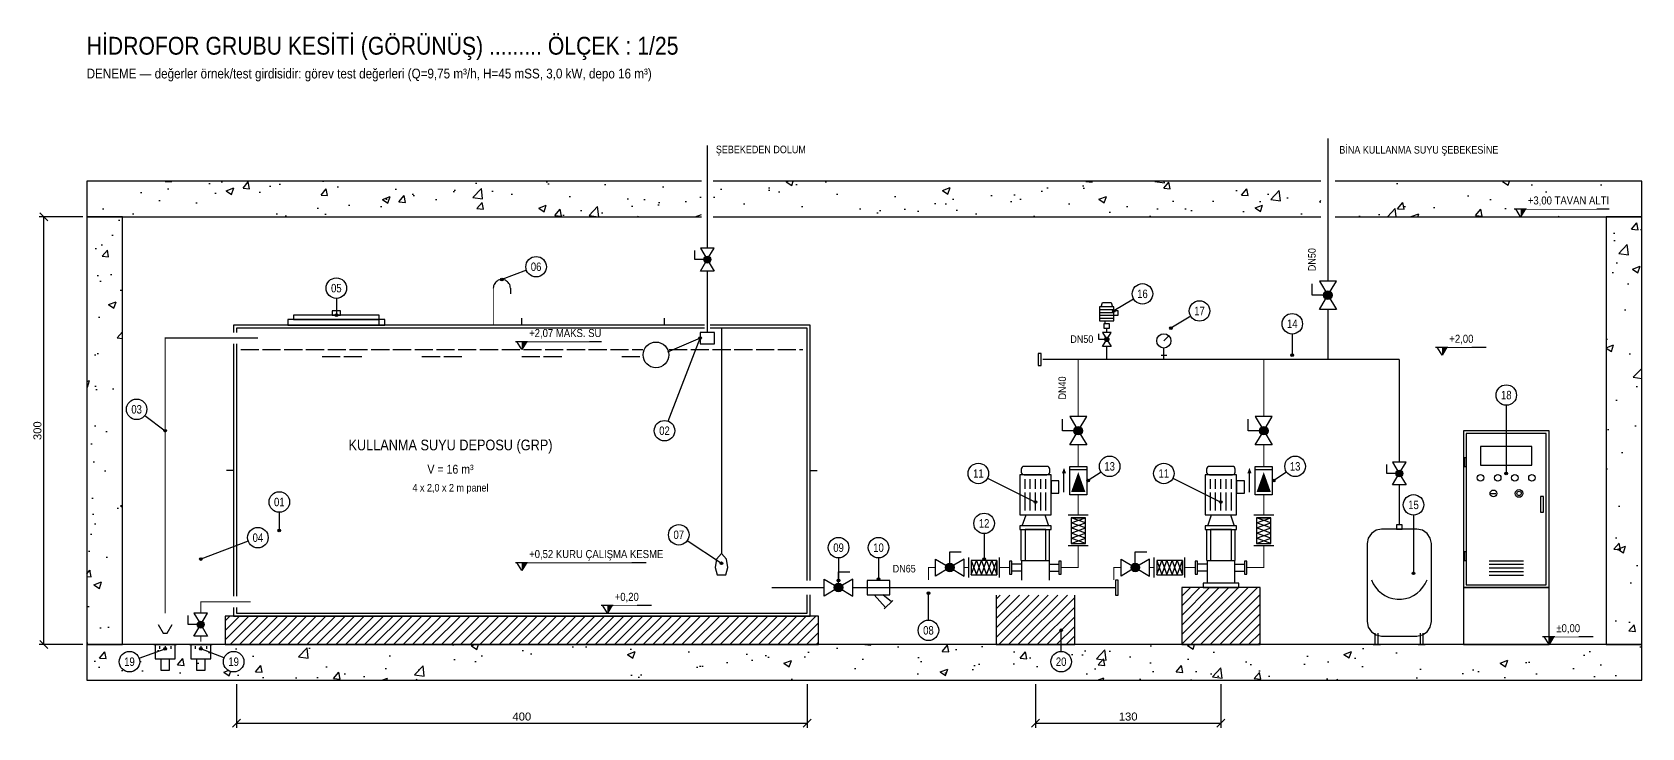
# Model space of a CAD drawing. Header units: centimetres. Extents: x -583 to 556, y -905 to 430.
# Drawn here: x -583 to 545, y -58 to 430 of the extents above; entities that cross this region are included whole.
import ezdxf
from ezdxf.enums import TextEntityAlignment as Align

# ---------------------------------------------------------------- set-up
doc = ezdxf.new("R2010")
doc.units = ezdxf.units.CM
doc.header["$LTSCALE"] = 10
doc.linetypes.add('DASHED', pattern=[1.524, 1.27, -0.254])
for name, color, linetype in [('ROTAS-BASLIK', 2, 'Continuous'), ('ROTAS-BETON', 7, 'Continuous'), ('ROTAS-CAP', 3, 'Continuous'), ('ROTAS-DRENAJ-BORU', 140, 'DASHED'), ('ROTAS-KOT', 2, 'Continuous'), ('ROTAS-MASKE', 7, 'Continuous'), ('ROTAS-NOT', 1, 'Continuous'), ('ROTAS-NUMARA', 1, 'Continuous'), ('ROTAS-OLCU', 2, 'Continuous'), ('ROTAS-POMPA-EKIPMAN', 4, 'Continuous'), ('ROTAS-POMPA-GIZLI', 4, 'DASHED'), ('ROTAS-POMPA-KAIDE', 8, 'Continuous'), ('ROTAS-SOGUKSU-BORU', 5, 'Continuous'), ('ROTAS-SU-SEVIYE', 5, 'DASHED'), ('ROTAS-TARAMA', 8, 'Continuous'), ('ROTAS-VANA', 1, 'Continuous'), ('ROTAS-YAZI', 7, 'Continuous')]:
    doc.layers.add(name, color=color, linetype=linetype)
doc.styles.add('ROTAS', font='arial.ttf')
doc.dimstyles.new('ROTAS-OLCU', dxfattribs={"dimtxt": 5.625, "dimasz": 4.5, "dimexe": 3.375, "dimexo": 2.8125, "dimgap": 1.6875, "dimtad": 1, "dimdec": 0, "dimtxsty": 'ROTAS', "dimtsz": 2.8125, "dimcen": 2.5, "dimclrd": 2, "dimclre": 2, "dimclrt": 2, "dimazin": 3, "dimtfac": 1, "dimtmove": 0, "dimatfit": 3})

# ---------------------------------------------------------------- blocks, each defined once
blk = doc.blocks.new('ROTAS-SMB-KURESEL')
h = blk.add_hatch(color=256)
h.dxf.hatch_style = 1
h.paths.add_polyline_path([(3, 0), (2.9, 0.9), (2.4, 1.8), (1.8, 2.4), (0.9, 2.9), (0, 3), (-0.9, 2.9), (-1.8, 2.4), (-2.4, 1.8), (-2.9, 0.9), (-3, 0), (-2.9, -0.9), (-2.4, -1.8), (-1.8, -2.4), (-0.9, -2.9), (0, -3), (0.9, -2.9), (1.8, -2.4), (2.4, -1.8), (2.9, -0.9)])
for p, q in [((0, 3), (0, 11)), ((0, 11), (8, 11))]:
    blk.add_line(p, q)
for points in [[(-10, -6), (-10, 6), (0, 0)], [(10, -6), (10, 6), (0, 0)]]:
    blk.add_lwpolyline(points, close=True)
blk.add_circle((0, 0), 3)
blk = doc.blocks.new('ROTAS-SMB-PISLIK-TUTUCU')
for p, q in [((-10, 0), (10, 0)), ((4, -15), (10, -9))]:
    blk.add_line(p, q)
blk.add_lwpolyline([(-8, -5), (8, -5), (8, 5), (-8, 5)], close=True)
blk.add_lwpolyline([(-3, -5), (5, -14), (9, -10), (3, -5)])
blk = doc.blocks.new('ROTAS-SMB-ESNEK')
for p, q in [((-10.8, -7), (-10.8, 7)), ((-9, -5), (-5.4, 5)), ((-9, 5), (-5.4, -5)), ((-5.4, -5), (-1.8, 5)), ((-5.4, 5), (-1.8, -5)), ((-1.8, -5), (1.8, 5)), ((-1.8, 5), (1.8, -5)), ((1.8, -5), (5.4, 5)), ((1.8, 5), (5.4, -5)), ((5.4, -5), (9, 5)), ((5.4, 5), (9, -5)), ((9, -5), (9, 5)), ((9, 5), (9, -5)), ((10.8, -7), (10.8, 7))]:
    blk.add_line(p, q)
blk.add_lwpolyline([(-9, -5), (9, -5), (9, 5), (-9, 5)], close=True)
blk = doc.blocks.new('ROTAS-SMB-CEKVALF')
h = blk.add_hatch(color=256)
h.dxf.hatch_style = 1
h.paths.add_polyline_path([(9, 10), (5, 11.5), (5, 8.5)])
h = blk.add_hatch(color=256)
h.dxf.hatch_style = 1
h.paths.add_polyline_path([(-8, -5), (-8, 5), (6, 0)])
for p, q in [((-8, 10), (5, 10)), ((7.5, -6), (7.5, 6))]:
    blk.add_line(p, q)
blk.add_lwpolyline([(-10, -6), (-10, 6), (10, 6), (10, -6)], close=True)
blk = doc.blocks.new('ROTAS-SMB-MANOMETRE')
for p, q in [((0, 13), (3, 16)), ((-2, 3), (2, 3)), ((0, 5), (0, 8)), ((0, 0), (0, 5))]:
    blk.add_line(p, q)
blk.add_circle((0, 13), 5)

msp = doc.modelspace()

# ---------------------------------------------------------------- hatches: boundary and pattern name
at = {"layer": 'ROTAS-KOT'}
h = msp.add_hatch(color=256, dxfattribs=at)
h.dxf.hatch_style = 1
h.paths.add_polyline_path([(460, 300), (460, 305.6), (463.4, 305.6)])
h = msp.add_hatch(color=256, dxfattribs=at)
h.dxf.hatch_style = 1
h.paths.add_polyline_path([(-240, 207), (-240, 212.6), (-236.6, 212.6)])
h = msp.add_hatch(color=256, dxfattribs=at)
h.dxf.hatch_style = 1
h.paths.add_polyline_path([(405, 203), (405, 208.6), (408.4, 208.6)])
h = msp.add_hatch(color=256, dxfattribs=at)
h.dxf.hatch_style = 1
h.paths.add_polyline_path([(-240, 52), (-240, 57.6), (-236.6, 57.6)])
h = msp.add_hatch(color=256, dxfattribs=at)
h.dxf.hatch_style = 1
h.paths.add_polyline_path([(-180, 22), (-180, 27.6), (-176.6, 27.6)])
h = msp.add_hatch(color=256, dxfattribs=at)
h.dxf.hatch_style = 1
h.paths.add_polyline_path([(480, 0), (480, 5.6), (483.4, 5.6)])
at = {"layer": 'ROTAS-NUMARA'}
h = msp.add_hatch(color=256, dxfattribs=at)
h.dxf.hatch_style = 1
h.paths.add_polyline_path([(-253.1, 256), (-253.2, 256.5), (-253.5, 256.8), (-254, 256.9), (-254.5, 256.8), (-254.8, 256.5), (-254.9, 256), (-254.8, 255.5), (-254.5, 255.2), (-254, 255.1), (-253.5, 255.2), (-253.2, 255.5)])
h = msp.add_hatch(color=256, dxfattribs=at)
h.dxf.hatch_style = 1
h.paths.add_polyline_path([(-369.1, 231), (-369.2, 231.5), (-369.5, 231.8), (-370, 231.9), (-370.5, 231.8), (-370.8, 231.5), (-370.9, 231), (-370.8, 230.5), (-370.5, 230.2), (-370, 230.1), (-369.5, 230.2), (-369.2, 230.5)])
h = msp.add_hatch(color=256, dxfattribs=at)
h.dxf.hatch_style = 1
h.paths.add_polyline_path([(175.9, 234), (175.8, 234.5), (175.5, 234.8), (175, 234.9), (174.5, 234.8), (174.2, 234.5), (174.1, 234), (174.2, 233.5), (174.5, 233.2), (175, 233.1), (175.5, 233.2), (175.8, 233.5)])
h = msp.add_hatch(color=256, dxfattribs=at)
h.dxf.hatch_style = 1
h.paths.add_polyline_path([(-114.1, 215), (-114.2, 215.5), (-114.5, 215.8), (-115, 215.9), (-115.5, 215.8), (-115.8, 215.5), (-115.9, 215), (-115.8, 214.5), (-115.5, 214.2), (-115, 214.1), (-114.5, 214.2), (-114.2, 214.5)])
h = msp.add_hatch(color=256, dxfattribs=at)
h.dxf.hatch_style = 1
h.paths.add_polyline_path([(215.9, 222), (215.8, 222.5), (215.5, 222.8), (215, 222.9), (214.5, 222.8), (214.2, 222.5), (214.1, 222), (214.2, 221.5), (214.5, 221.2), (215, 221.1), (215.5, 221.2), (215.8, 221.5)])
h = msp.add_hatch(color=256, dxfattribs=at)
h.dxf.hatch_style = 1
h.paths.add_polyline_path([(300.9, 203), (300.8, 203.5), (300.5, 203.8), (300, 203.9), (299.5, 203.8), (299.2, 203.5), (299.1, 203), (299.2, 202.5), (299.5, 202.2), (300, 202.1), (300.5, 202.2), (300.8, 202.5)])
h = msp.add_hatch(color=256, dxfattribs=at)
h.dxf.hatch_style = 1
h.paths.add_polyline_path([(-489.1, 150), (-489.2, 150.5), (-489.5, 150.8), (-490, 150.9), (-490.5, 150.8), (-490.8, 150.5), (-490.9, 150), (-490.8, 149.5), (-490.5, 149.2), (-490, 149.1), (-489.5, 149.2), (-489.2, 149.5)])
h = msp.add_hatch(color=256, dxfattribs=at)
h.dxf.hatch_style = 1
h.paths.add_polyline_path([(157.9, 115), (157.8, 115.5), (157.5, 115.8), (157, 115.9), (156.5, 115.8), (156.2, 115.5), (156.1, 115), (156.2, 114.5), (156.5, 114.2), (157, 114.1), (157.5, 114.2), (157.8, 114.5)])
h = msp.add_hatch(color=256, dxfattribs=at)
h.dxf.hatch_style = 1
h.paths.add_polyline_path([(287.9, 115), (287.8, 115.5), (287.5, 115.8), (287, 115.9), (286.5, 115.8), (286.2, 115.5), (286.1, 115), (286.2, 114.5), (286.5, 114.2), (287, 114.1), (287.5, 114.2), (287.8, 114.5)])
h = msp.add_hatch(color=256, dxfattribs=at)
h.dxf.hatch_style = 1
h.paths.add_polyline_path([(450.9, 120), (450.8, 120.5), (450.5, 120.8), (450, 120.9), (449.5, 120.8), (449.2, 120.5), (449.1, 120), (449.2, 119.5), (449.5, 119.2), (450, 119.1), (450.5, 119.2), (450.8, 119.5)])
h = msp.add_hatch(color=256, dxfattribs=at)
h.dxf.hatch_style = 1
h.paths.add_polyline_path([(120.9, 100), (120.8, 100.5), (120.5, 100.8), (120, 100.9), (119.5, 100.8), (119.2, 100.5), (119.1, 100), (119.2, 99.5), (119.5, 99.2), (120, 99.1), (120.5, 99.2), (120.8, 99.5)])
h = msp.add_hatch(color=256, dxfattribs=at)
h.dxf.hatch_style = 1
h.paths.add_polyline_path([(250.9, 100), (250.8, 100.5), (250.5, 100.8), (250, 100.9), (249.5, 100.8), (249.2, 100.5), (249.1, 100), (249.2, 99.5), (249.5, 99.2), (250, 99.1), (250.5, 99.2), (250.8, 99.5)])
h = msp.add_hatch(color=256, dxfattribs=at)
h.dxf.hatch_style = 1
h.paths.add_polyline_path([(-409.1, 80), (-409.2, 80.5), (-409.5, 80.8), (-410, 80.9), (-410.5, 80.8), (-410.8, 80.5), (-410.9, 80), (-410.8, 79.5), (-410.5, 79.2), (-410, 79.1), (-409.5, 79.2), (-409.2, 79.5)])
h = msp.add_hatch(color=256, dxfattribs=at)
h.dxf.hatch_style = 1
h.paths.add_polyline_path([(-464.1, 60), (-464.2, 60.5), (-464.5, 60.8), (-465, 60.9), (-465.5, 60.8), (-465.8, 60.5), (-465.9, 60), (-465.8, 59.5), (-465.5, 59.2), (-465, 59.1), (-464.5, 59.2), (-464.2, 59.5)])
h = msp.add_hatch(color=256, dxfattribs=at)
h.dxf.hatch_style = 1
h.paths.add_polyline_path([(-99.1, 57), (-99.2, 57.5), (-99.5, 57.8), (-100, 57.9), (-100.5, 57.8), (-100.8, 57.5), (-100.9, 57), (-100.8, 56.5), (-100.5, 56.2), (-100, 56.1), (-99.5, 56.2), (-99.2, 56.5)])
h = msp.add_hatch(color=256, dxfattribs=at)
h.dxf.hatch_style = 1
h.paths.add_polyline_path([(84.9, 60), (84.8, 60.5), (84.5, 60.8), (84, 60.9), (83.5, 60.8), (83.2, 60.5), (83.1, 60), (83.2, 59.5), (83.5, 59.2), (84, 59.1), (84.5, 59.2), (84.8, 59.5)])
h = msp.add_hatch(color=256, dxfattribs=at)
h.dxf.hatch_style = 1
h.paths.add_polyline_path([(-17.1, 45), (-17.2, 45.5), (-17.5, 45.8), (-18, 45.9), (-18.5, 45.8), (-18.8, 45.5), (-18.9, 45), (-18.8, 44.5), (-18.5, 44.2), (-18, 44.1), (-17.5, 44.2), (-17.2, 44.5)])
h = msp.add_hatch(color=256, dxfattribs=at)
h.dxf.hatch_style = 1
h.paths.add_polyline_path([(10.9, 46), (10.8, 46.5), (10.5, 46.8), (10, 46.9), (9.5, 46.8), (9.2, 46.5), (9.1, 46), (9.2, 45.5), (9.5, 45.2), (10, 45.1), (10.5, 45.2), (10.8, 45.5)])
h = msp.add_hatch(color=256, dxfattribs=at)
h.dxf.hatch_style = 1
h.paths.add_polyline_path([(385.9, 50), (385.8, 50.5), (385.5, 50.8), (385, 50.9), (384.5, 50.8), (384.2, 50.5), (384.1, 50), (384.2, 49.5), (384.5, 49.2), (385, 49.1), (385.5, 49.2), (385.8, 49.5)])
h = msp.add_hatch(color=256, dxfattribs=at)
h.dxf.hatch_style = 1
h.paths.add_polyline_path([(45.9, 36), (45.8, 36.5), (45.5, 36.8), (45, 36.9), (44.5, 36.8), (44.2, 36.5), (44.1, 36), (44.2, 35.5), (44.5, 35.2), (45, 35.1), (45.5, 35.2), (45.8, 35.5)])
h = msp.add_hatch(color=256, dxfattribs=at)
h.dxf.hatch_style = 1
h.paths.add_polyline_path([(138.9, 10), (138.8, 10.5), (138.5, 10.8), (138, 10.9), (137.5, 10.8), (137.2, 10.5), (137.1, 10), (137.2, 9.5), (137.5, 9.2), (138, 9.1), (138.5, 9.2), (138.8, 9.5)])
h = msp.add_hatch(color=256, dxfattribs=at)
h.dxf.hatch_style = 1
h.paths.add_polyline_path([(-489.1, -3), (-489.2, -2.5), (-489.5, -2.2), (-490, -2.1), (-490.5, -2.2), (-490.8, -2.5), (-490.9, -3), (-490.8, -3.5), (-490.5, -3.8), (-490, -3.9), (-489.5, -3.8), (-489.2, -3.5)])
h = msp.add_hatch(color=256, dxfattribs=at)
h.dxf.hatch_style = 1
h.paths.add_polyline_path([(-464.1, -3), (-464.2, -2.5), (-464.5, -2.2), (-465, -2.1), (-465.5, -2.2), (-465.8, -2.5), (-465.9, -3), (-465.8, -3.5), (-465.5, -3.8), (-465, -3.9), (-464.5, -3.8), (-464.2, -3.5)])
at = {"layer": 'ROTAS-TARAMA'}
h = msp.add_hatch(dxfattribs=at)
h.set_pattern_fill('AR-CONC', scale=0.3)
h.paths.add_polyline_path([(-545, 300), (-545, 325), (-114, 325), (-114, 300)])
h = msp.add_hatch(dxfattribs=at)
h.set_pattern_fill('AR-CONC', scale=0.3)
h.paths.add_polyline_path([(-106, 300), (-106, 325), (320, 325), (320, 300)])
h = msp.add_hatch(dxfattribs=at)
h.set_pattern_fill('AR-CONC', scale=0.3)
h.paths.add_polyline_path([(545, 325), (545, 300), (330, 300), (330, 325)])
h = msp.add_hatch(dxfattribs=at)
h.set_pattern_fill('AR-CONC', scale=0.3)
h.paths.add_polyline_path([(-545, 0), (-520, 0), (-520, 300), (-545, 300)])
h = msp.add_hatch(dxfattribs=at)
h.set_pattern_fill('AR-CONC', scale=0.3)
h.paths.add_polyline_path([(520, 0), (545, 0), (545, 300), (520, 300)])
h = msp.add_hatch(dxfattribs=at)
h.set_pattern_fill('ANSI31', scale=1.5)
h.paths.add_polyline_path([(147.5, 0), (92.5, 0), (92.5, 34.7), (147.5, 34.7)])
h = msp.add_hatch(dxfattribs=at)
h.set_pattern_fill('ANSI31', scale=1.5)
h.paths.add_polyline_path([(222.5, 0), (277.5, 0), (277.5, 40), (222.5, 40)])
h = msp.add_hatch(dxfattribs=at)
h.set_pattern_fill('ANSI31', scale=1.5)
h.paths.add_polyline_path([(-448, 0), (-32, 0), (-32, 20), (-448, 20)])
h = msp.add_hatch(dxfattribs=at)
h.set_pattern_fill('AR-CONC', scale=0.3)
h.paths.add_polyline_path([(-545, -25), (545, -25), (545, 0), (-545, 0)])

# ---------------------------------------------------------------- linework, layer by layer
at = {"layer": 'ROTAS-BETON'}
for points in [[(-114, 325), (-545, 325), (-545, 300)], [(320, 325), (-106, 325)], [(330, 300), (545, 300), (545, 325), (330, 325)], [(-545, 300), (-114, 300)], [(-106, 300), (320, 300)]]:
    msp.add_lwpolyline(points, dxfattribs=at)
for points in [[(-545, 0), (-520, 0), (-520, 300), (-545, 300)], [(520, 0), (545, 0), (545, 300), (520, 300)], [(-545, -25), (545, -25), (545, 0), (-545, 0)]]:
    msp.add_lwpolyline(points, close=True, dxfattribs=at)
at = {"layer": 'ROTAS-DRENAJ-BORU'}
for points, const_width in [([(-425, 215), (-490, 215), (-490, 22)], 0.8), ([(-430, 30), (-465, 30), (-465, 22)], 0.6), ([(-465, 6), (-465, 2)], 0.6)]:
    msp.add_lwpolyline(points, dxfattribs=dict(at, const_width=const_width))
at = {"layer": 'ROTAS-KOT'}
for points in [[(455.5, 305.6), (522.2, 305.6)], [(-244.5, 212.6), (-184.1, 212.6)], [(400.5, 208.6), (435.9, 208.6)], [(-244.5, 57.6), (-152.8, 57.6)], [(-184.5, 27.6), (-149.1, 27.6)], [(475.5, 5.6), (510.9, 5.6)]]:
    msp.add_lwpolyline(points, dxfattribs=at)
for points in [[(460, 300), (456.6, 305.6), (463.4, 305.6)], [(-240, 207), (-243.4, 212.6), (-236.6, 212.6)], [(405, 203), (401.6, 208.6), (408.4, 208.6)], [(-240, 52), (-243.4, 57.6), (-236.6, 57.6)], [(-180, 22), (-183.4, 27.6), (-176.6, 27.6)], [(480, 0), (476.6, 5.6), (483.4, 5.6)]]:
    msp.add_lwpolyline(points, close=True, dxfattribs=at)
at = {"layer": 'ROTAS-NUMARA'}
for p, q in [((-236.7, 262.5), (-254, 256)), ((-370, 242.8), (-370, 231)), ((188.8, 242.3), (175, 234)), ((228.8, 230.3), (215, 222)), ((-137.4, 156.7), (-115, 215)), ((300, 217.8), (300, 203)), ((-504.2, 160.7), (-490, 150)), ((450, 167.8), (450, 120)), ((86.4, 116.8), (120, 100)), ((166, 121), (157, 115)), ((216.4, 116.8), (250, 100)), ((296, 121), (287, 115)), ((-410, 92.8), (-410, 80)), ((385, 90.8), (385, 50)), ((-431.7, 72.5), (-465, 60)), ((-124, 73), (-100, 57)), ((84, 77.8), (84, 60)), ((-18, 60.8), (-18, 45)), ((10, 60.8), (10, 46)), ((45, 17.2), (45, 36)), ((138, -4.8), (138, 10)), ((-508.2, -9.6), (-490, -3)), ((-448.7, -9.4), (-465, -3))]:
    msp.add_line(p, q, dxfattribs=at)
for centre in [(-254, 256), (-370, 231), (175, 234), (-115, 215), (215, 222), (300, 203), (-490, 150), (157, 115), (287, 115), (450, 120), (120, 100), (250, 100), (-410, 80), (-465, 60), (-100, 57), (84, 60), (-18, 45), (10, 46), (385, 50), (45, 36), (138, 10), (-490, -3), (-465, -3)]:
    msp.add_circle(centre, 0.938, dxfattribs=at)
at = {"layer": 'ROTAS-POMPA-EKIPMAN'}
for points in [[(-248, 250), (-248.1, 250.9), (-248.2, 251.7), (-248.5, 252.5), (-249, 253.2), (-249.5, 253.9), (-250.1, 254.5), (-250.8, 255), (-251.5, 255.5), (-252.3, 255.8), (-253.1, 255.9), (-254, 256), (-254.9, 255.9), (-255.7, 255.8), (-256.5, 255.5), (-257.2, 255), (-257.9, 254.5), (-258.5, 253.9), (-259, 253.2), (-259.5, 252.5), (-259.8, 251.7), (-259.9, 250.9), (-260, 250)], [(-248, 250), (-248, 246)], [(166, 237), (167, 240), (173, 240), (174, 237)], [(-340, 224), (-340, 229)], [(-240, 224), (-240, 229)], [(-140, 224), (-140, 229)], [(168.8, 225), (168.8, 227), (171.2, 227), (171.2, 227)], [(175, 231), (178, 231), (178, 234), (175, 234)], [(-112, 224), (-442, 224), (-442, 219)], [(-112, 222), (-440, 222), (-440, 219)], [(-115, 215), (-138, 205.2)], [(-38, 45), (-38, 224), (-108, 224)], [(-40, 45), (-40, 222), (-108, 222)], [(-100, 222), (-100, 64)], [(-442, 211), (-442, 34)], [(-440, 211), (-440, 34)], [(-442, 122), (-447, 122)], [(-38, 122), (-33, 122)], [(439.2, 106), (442.8, 106)], [(110.8, 83.3), (113.4, 91), (126.6, 91), (129.2, 83.3)], [(240.8, 83.3), (243.4, 91), (256.6, 91), (259.2, 83.3)], [(110.1, 59), (110.1, 80.8)], [(129.9, 59), (129.9, 80.8)], [(240.1, 59), (240.1, 80.8)], [(259.9, 59), (259.9, 80.8)], [(110.5, 56.4), (103.5, 56.4)], [(110.5, 45.3), (110.5, 59), (129.5, 59), (129.5, 45.3)], [(129.5, 56.4), (136.5, 56.4)], [(240.5, 56.4), (233.5, 56.4)], [(240.5, 43), (240.5, 59), (259.5, 59), (259.5, 43)], [(259.5, 56.4), (266.5, 56.4)], [(438, 58.8), (462, 58.8)], [(110.5, 51.6), (103.5, 51.6)], [(129.5, 51.6), (136.5, 51.6)], [(240.5, 51.6), (233.5, 51.6)], [(259.5, 51.6), (266.5, 51.6)], [(438, 56.3), (462, 56.3)], [(438, 53.8), (462, 53.8)], [(438, 51.3), (462, 51.3)], [(438, 48.8), (462, 48.8)], [(-442, 20), (-38, 20), (-38, 35)], [(-440, 22), (-40, 22), (-40, 35)], [(-442, 26), (-442, 20)], [(-440, 26), (-440, 22)], [(-495, 14), (-491.5, 8), (-488.5, 8), (-485, 14)], [(-498, 0), (-482, 0)], [(-497, 0), (-497, -10), (-483, -10), (-483, 0)], [(-473, 0), (-457, 0)], [(-472, 0), (-472, -10), (-458, -10), (-458, 0)], [(356.8, 0), (361.8, 0)], [(358.2, 0), (358.2, 8)], [(360.2, 0), (360.2, 8)], [(388.2, 0), (393.2, 0)], [(389.8, 0), (389.8, 8)], [(391.8, 0), (391.8, 8)], [(-494, -1), (-494, -3)], [(-493, -10), (-493, -18), (-487, -18), (-487, -10)], [(-490, -1), (-490, -3)], [(-486, -1), (-486, -3)], [(-469, -1), (-469, -3)], [(-468, -10), (-468, -18), (-462, -18), (-462, -10)], [(-465, -1), (-465, -3)], [(-461, -1), (-461, -3)]]:
    msp.add_lwpolyline(points, dxfattribs=at)
for points in [[(165, 227), (175, 227), (175, 237), (165, 237)], [(-404, 224), (-336, 224), (-336, 228), (-404, 228)], [(-400, 228), (-340, 228), (-340, 231), (-400, 231)], [(-373, 231), (-367, 231), (-367, 234), (-373, 234)], [(-115, 211), (-105, 211), (-105, 219), (-115, 219)], [(168, 222), (172, 222), (172, 225), (168, 225)], [(122, 195.8), (124, 195.8), (124, 204.2), (122, 204.2)], [(420, 40), (480, 40), (480, 150), (420, 150)], [(422, 42), (478, 42), (478, 148), (422, 148)], [(432, 125.8), (468, 125.8), (468, 139), (432, 139)], [(128, 119), (128.8, 119.2), (129.4, 119.6), (129.8, 120.2), (130, 121), (130, 123), (129.8, 123.8), (129.4, 124.4), (128.8, 124.8), (128, 125), (112, 125), (111.2, 124.8), (110.6, 124.4), (110.2, 123.8), (110, 123), (110, 121), (110.2, 120.2), (110.6, 119.6), (111.2, 119.2), (112, 119)], [(258, 119), (258.8, 119.2), (259.4, 119.6), (259.8, 120.2), (260, 121), (260, 123), (259.8, 123.8), (259.4, 124.4), (258.8, 124.8), (258, 125), (242, 125), (241.2, 124.8), (240.6, 124.4), (240.2, 123.8), (240, 123), (240, 121), (240.2, 120.2), (240.6, 119.6), (241.2, 119.2), (242, 119)], [(420.5, 125), (422, 125), (422, 131), (420.5, 131)], [(109, 91), (131, 91), (131, 119), (109, 119)], [(131, 106.3), (136.5, 106.3), (136.5, 114.8), (131, 114.8)], [(239, 91), (261, 91), (261, 119), (239, 119)], [(261, 106.3), (266.5, 106.3), (266.5, 114.8), (261, 114.8)], [(474, 92.8), (476, 92.8), (476, 103.8), (474, 103.8)], [(109, 80.8), (131, 80.8), (131, 83.3), (109, 83.3)], [(112.7, 59), (127.3, 59), (127.3, 80.8), (112.7, 80.8)], [(239, 80.8), (261, 80.8), (261, 83.3), (239, 83.3)], [(242.7, 59), (257.3, 59), (257.3, 80.8), (242.7, 80.8)], [(387.4, 6), (391.2, 6.8), (394.5, 9), (396.7, 12.3), (397.5, 16.1), (397.5, 70.9), (396.7, 74.7), (394.5, 78), (391.2, 80.2), (387.4, 81), (362.6, 81), (358.8, 80.2), (355.5, 78), (353.3, 74.7), (352.5, 70.9), (352.5, 16.1), (353.3, 12.3), (355.5, 9), (358.8, 6.8), (362.6, 6)], [(373, 81), (377, 81), (377, 84), (373, 84)], [(-100, 64), (-103.5, 60), (-104.5, 54), (-103, 49), (-97, 49), (-95.5, 54), (-96.5, 60)], [(101.9, 49.4), (103.5, 49.4), (103.5, 58.6), (101.9, 58.6)], [(136.5, 49.4), (138.1, 49.4), (138.1, 58.6), (136.5, 58.6)], [(231.9, 49.4), (233.5, 49.4), (233.5, 58.6), (231.9, 58.6)], [(266.5, 49.4), (268.1, 49.4), (268.1, 58.6), (266.5, 58.6)], [(420.5, 59), (422, 59), (422, 65), (420.5, 65)], [(176, 34.7), (178, 34.7), (178, 45.3), (176, 45.3)], [(237.5, 40), (262.5, 40), (262.5, 43), (237.5, 43)]]:
    msp.add_lwpolyline(points, close=True, dxfattribs=at)
for centre, radius in [((-146, 203.2), 9), ((432, 117), 2.3), ((444, 117), 2.3), ((456, 117), 2.3), ((468, 117), 2.3), ((441, 106), 2.4), ((459, 106), 2.7), ((459, 106), 1.5)]:
    msp.add_circle(centre, radius, dxfattribs=at)
at = {"layer": 'ROTAS-POMPA-GIZLI'}
for points in [[(165, 235), (175, 235)], [(165, 233), (175, 233)], [(165, 231), (175, 231)], [(165, 229), (175, 229)], [(112.7, 94), (112.7, 116)], [(116.3, 94), (116.3, 116)], [(120, 94), (120, 116)], [(123.7, 94), (123.7, 116)], [(127.3, 94), (127.3, 116)], [(242.7, 94), (242.7, 116)], [(246.3, 94), (246.3, 116)], [(250, 94), (250, 116)], [(253.7, 94), (253.7, 116)], [(257.3, 94), (257.3, 116)], [(355.5, 45.4), (356.8, 42.7), (358.4, 40.2), (360.3, 37.9), (362.5, 36), (365, 34.4), (367.7, 33.1), (370.6, 32.3), (373.5, 31.9), (376.5, 31.9), (379.4, 32.3), (382.3, 33.1), (385, 34.4), (387.5, 36), (389.7, 37.9), (391.6, 40.2), (393.2, 42.7), (394.5, 45.4)]]:
    msp.add_lwpolyline(points, dxfattribs=at)
at = {"layer": 'ROTAS-POMPA-KAIDE'}
for points in [[(92.5, 0), (147.5, 0), (147.5, 34.7)], [(92.5, 34.7), (92.5, 0)]]:
    msp.add_lwpolyline(points, dxfattribs=at)
for points in [[(222.5, 0), (277.5, 0), (277.5, 40), (222.5, 40)], [(420, 0), (480, 0), (480, 40), (420, 40)], [(-448, 0), (-32, 0), (-32, 20), (-448, 20)]]:
    msp.add_lwpolyline(points, close=True, dxfattribs=at)
at = {"layer": 'ROTAS-SOGUKSU-BORU'}
for points in [[(-110, 350), (-110, 278)], [(-110, 262), (-110, 224)], [(-110, 224), (-110, 219)], [(170, 219), (170, 222)], [(170, 200), (170, 209)], [(375, 200), (375, 128)], [(375, 112), (375, 84)]]:
    msp.add_lwpolyline(points, dxfattribs=at)
for points, const_width in [([(325, 255), (325, 355)], 0.833), ([(-260, 224), (-260, 250)], 0.4), ([(325, 200), (325, 235)], 0.833), ([(125, 200), (375, 200)], 0.833), ([(150, 160), (150, 200)], 0.767), ([(280, 160), (280, 200)], 0.767), ([(150, 125), (150, 140)], 0.767), ([(280, 125), (280, 140)], 0.767), ([(150, 90.8), (150, 105)], 0.767), ([(280, 90.8), (280, 105)], 0.767), ([(138.1, 54), (150, 54), (150, 69.2)], 0.767), ([(268.1, 54), (280, 54), (280, 69.2)], 0.767), ([(45, 45.3), (45, 54), (50, 54)], 0.767), ([(70, 54), (73.2, 54)], 0.767), ([(94.8, 54), (101.9, 54)], 0.767), ([(175, 45.3), (175, 54), (180, 54)], 0.767), ([(200, 54), (203.2, 54)], 0.767), ([(224.8, 54), (231.9, 54)], 0.767), ([(-65, 40), (-28, 40)], 0.933), ([(-8, 40), (0, 40)], 0.933), ([(20, 40), (176, 40)], 0.933)]:
    msp.add_lwpolyline(points, dxfattribs=dict(at, const_width=const_width))
at = {"layer": 'ROTAS-SU-SEVIYE'}
for points in [[(-437, 207), (-155.2, 207)], [(-136.8, 207), (-43, 207)], [(-380, 202), (-350, 202)], [(-310, 202), (-280, 202)], [(-240, 202), (-210, 202)], [(-170, 202), (-155.9, 202)]]:
    msp.add_lwpolyline(points, dxfattribs=at)

# ---------------------------------------------------------------- block references
at = {"layer": 'ROTAS-VANA', "rotation": 90}
for p, xscale, yscale in [((-110, 270), 0.8, 0.8), ((170, 214), 0.5, 0.5), ((375, 120), 0.8, 0.8), ((-465, 14), 0.8, 0.8)]:
    msp.add_blockref('ROTAS-SMB-KURESEL', p, dxfattribs=dict(at, xscale=xscale, yscale=yscale))
for name, p in [('ROTAS-SMB-KURESEL', (325, 245)), ('ROTAS-SMB-KURESEL', (150, 150)), ('ROTAS-SMB-KURESEL', (280, 150)), ('ROTAS-SMB-CEKVALF', (150, 115)), ('ROTAS-SMB-CEKVALF', (280, 115)), ('ROTAS-SMB-ESNEK', (150, 80)), ('ROTAS-SMB-ESNEK', (280, 80))]:
    msp.add_blockref(name, p, dxfattribs=at)
at = {"layer": 'ROTAS-VANA'}
for name, p in [('ROTAS-SMB-MANOMETRE', (210, 200)), ('ROTAS-SMB-KURESEL', (60, 54)), ('ROTAS-SMB-ESNEK', (84, 54)), ('ROTAS-SMB-KURESEL', (190, 54)), ('ROTAS-SMB-ESNEK', (214, 54)), ('ROTAS-SMB-KURESEL', (-18, 40)), ('ROTAS-SMB-PISLIK-TUTUCU', (10, 40))]:
    msp.add_blockref(name, p, dxfattribs=at)

# ---------------------------------------------------------------- texts
at = {"layer": 'ROTAS-BASLIK', "style": 'ROTAS', "width": 0.85}
msp.add_text('HİDROFOR GRUBU KESİTİ (GÖRÜNÜŞ) ......... ÖLÇEK : 1/25', height=12.5, dxfattribs=at).set_placement((-545, 410), align=Align.BOTTOM_LEFT)
at = {"layer": 'ROTAS-NOT', "style": 'ROTAS', "width": 0.85}
msp.add_text('DENEME — değerler örnek/test girdisidir: görev test değerleri (Q=9,75 m³/h, H=45 mSS, 3,0 kW, depo 16 m³)', height=6.875, dxfattribs=at).set_placement((-545, 395), align=Align.BOTTOM_LEFT)

# ---------------------------------------------------------------- dimensions: what is measured, and where the dimension line sits
at = {"layer": 'ROTAS-OLCU'}
msp.add_linear_dim(base=(-575, 0), p1=(-545, 0), p2=(-545, 300), angle=90, dimstyle='ROTAS-OLCU', dxfattribs=at).render()
for base, p1, p2 in [((-440, -55), (-440, -25), (-40, -25)), ((120, -55), (120, -25), (250, -25))]:
    msp.add_linear_dim(base=base, p1=p1, p2=p2, dimstyle='ROTAS-OLCU', dxfattribs=at).render()

# ---------------------------------------------------------------- wipeouts: each hides what was drawn before it
for points in [[(332.2, 343), (415, 343), (415, 350.7), (332.2, 350.7)], [(145.3, 208.7), (158.1, 208.7), (158.1, 216.4), (145.3, 216.4)], [(-343.6, 134.4), (-238.6, 134.4), (-238.6, 145.2), (-343.6, 145.2)], [(-306.7, 118.3), (-275.2, 118.3), (-275.2, 127.4), (-306.7, 127.4)]]:
    msp.add_wipeout(points).dxf.layer = 'ROTAS-MASKE'

# ---------------------------------------------------------------- next in the draw order: texts
at = {"layer": 'ROTAS-BASLIK', "style": 'ROTAS', "width": 0.85}
msp.add_text('KULLANMA SUYU DEPOSU (GRP)', height=7.5, dxfattribs=at).set_placement((-290, 140), align=Align.MIDDLE_CENTER)
at = {"layer": 'ROTAS-CAP', "style": 'ROTAS', "width": 0.85}
msp.add_text('DN50', height=5.31, dxfattribs=at).set_placement((152.5, 210), align=Align.BOTTOM_CENTER)
at = {"layer": 'ROTAS-SOGUKSU-BORU', "style": 'ROTAS', "width": 0.85}
msp.add_text('BİNA KULLANMA SUYU ŞEBEKESİNE', height=5.312, dxfattribs=at).set_placement((333, 347), align=Align.MIDDLE_LEFT)
at = {"layer": 'ROTAS-YAZI', "style": 'ROTAS', "width": 0.85}
msp.add_text('V = 16 m³', height=6.25, dxfattribs=at).set_placement((-290, 123), align=Align.MIDDLE_CENTER)

# ---------------------------------------------------------------- next in the draw order: wipeouts: each hides what was drawn before it
for points in [[(-104.8, 341.7), (-61.2, 341.7), (-61.2, 349.4), (-104.8, 349.4)], [(464.2, 305.6), (513.3, 305.6), (513.3, 313.8), (464.2, 313.8)], [(-222.8, 265), (-223.1, 266.9), (-223.8, 268.6), (-224.9, 270.1), (-226.4, 271.2), (-228.1, 271.9), (-230, 272.2), (-231.9, 271.9), (-233.6, 271.2), (-235.1, 270.1), (-236.2, 268.6), (-236.9, 266.9), (-237.2, 265), (-236.9, 263.1), (-236.2, 261.4), (-235.1, 259.9), (-233.6, 258.8), (-231.9, 258.1), (-230, 257.8), (-228.1, 258.1), (-226.4, 258.8), (-224.9, 259.9), (-223.8, 261.4), (-223.1, 263.1)], [(319.3, 262.8), (319.3, 275.6), (311.6, 275.6), (311.6, 262.8)], [(-362.8, 250), (-363.1, 251.9), (-363.8, 253.6), (-364.9, 255.1), (-366.4, 256.2), (-368.1, 256.9), (-370, 257.2), (-371.9, 256.9), (-373.6, 256.2), (-375.1, 255.1), (-376.2, 253.6), (-376.9, 251.9), (-377.2, 250), (-376.9, 248.1), (-376.2, 246.4), (-375.1, 244.9), (-373.6, 243.8), (-371.9, 243.1), (-370, 242.8), (-368.1, 243.1), (-366.4, 243.8), (-364.9, 244.9), (-363.8, 246.4), (-363.1, 248.1)], [(202.2, 246), (201.9, 247.9), (201.2, 249.6), (200.1, 251.1), (198.6, 252.2), (196.9, 252.9), (195, 253.2), (193.1, 252.9), (191.4, 252.2), (189.9, 251.1), (188.8, 249.6), (188.1, 247.9), (187.8, 246), (188.1, 244.1), (188.8, 242.4), (189.9, 240.9), (191.4, 239.8), (193.1, 239.1), (195, 238.8), (196.9, 239.1), (198.6, 239.8), (200.1, 240.9), (201.2, 242.4), (201.9, 244.1)], [(242.2, 234), (241.9, 235.9), (241.2, 237.6), (240.1, 239.1), (238.6, 240.2), (236.9, 240.9), (235, 241.2), (233.1, 240.9), (231.4, 240.2), (229.9, 239.1), (228.8, 237.6), (228.1, 235.9), (227.8, 234), (228.1, 232.1), (228.8, 230.4), (229.9, 228.9), (231.4, 227.8), (233.1, 227.1), (235, 226.8), (236.9, 227.1), (238.6, 227.8), (240.1, 228.9), (241.2, 230.4), (241.9, 232.1)], [(307.2, 225), (306.9, 226.9), (306.2, 228.6), (305.1, 230.1), (303.6, 231.2), (301.9, 231.9), (300, 232.2), (298.1, 231.9), (296.4, 231.2), (294.9, 230.1), (293.8, 228.6), (293.1, 226.9), (292.8, 225), (293.1, 223.1), (293.8, 221.4), (294.9, 219.9), (296.4, 218.8), (298.1, 218.1), (300, 217.8), (301.9, 218.1), (303.6, 218.8), (305.1, 219.9), (306.2, 221.4), (306.9, 223.1)], [(-235.8, 212.6), (-192.6, 212.6), (-192.6, 220.8), (-235.8, 220.8)], [(409.2, 208.6), (425.7, 208.6), (425.7, 216.8), (409.2, 216.8)], [(144.3, 172.8), (144.3, 185.6), (136.6, 185.6), (136.6, 172.8)], [(457.2, 175), (456.9, 176.9), (456.2, 178.6), (455.1, 180.1), (453.6, 181.2), (451.9, 181.9), (450, 182.2), (448.1, 181.9), (446.4, 181.2), (444.9, 180.1), (443.8, 178.6), (443.1, 176.9), (442.8, 175), (443.1, 173.1), (443.8, 171.4), (444.9, 169.9), (446.4, 168.8), (448.1, 168.1), (450, 167.8), (451.9, 168.1), (453.6, 168.8), (455.1, 169.9), (456.2, 171.4), (456.9, 173.1)], [(-502.8, 165), (-503.1, 166.9), (-503.8, 168.6), (-504.9, 170.1), (-506.4, 171.2), (-508.1, 171.9), (-510, 172.2), (-511.9, 171.9), (-513.6, 171.2), (-515.1, 170.1), (-516.2, 168.6), (-516.9, 166.9), (-517.2, 165), (-516.9, 163.1), (-516.2, 161.4), (-515.1, 159.9), (-513.6, 158.8), (-511.9, 158.1), (-510, 157.8), (-508.1, 158.1), (-506.4, 158.8), (-504.9, 159.9), (-503.8, 161.4), (-503.1, 163.1)], [(-132.8, 150), (-133.1, 151.9), (-133.8, 153.6), (-134.9, 155.1), (-136.4, 156.2), (-138.1, 156.9), (-140, 157.2), (-141.9, 156.9), (-143.6, 156.2), (-145.1, 155.1), (-146.2, 153.6), (-146.9, 151.9), (-147.2, 150), (-146.9, 148.1), (-146.2, 146.4), (-145.1, 144.9), (-143.6, 143.8), (-141.9, 143.1), (-140, 142.8), (-138.1, 143.1), (-136.4, 143.8), (-134.9, 144.9), (-133.8, 146.4), (-133.1, 148.1)], [(87.2, 120), (86.9, 121.9), (86.2, 123.6), (85.1, 125.1), (83.6, 126.2), (81.9, 126.9), (80, 127.2), (78.1, 126.9), (76.4, 126.2), (74.9, 125.1), (73.8, 123.6), (73.1, 121.9), (72.8, 120), (73.1, 118.1), (73.8, 116.4), (74.9, 114.9), (76.4, 113.8), (78.1, 113.1), (80, 112.8), (81.9, 113.1), (83.6, 113.8), (85.1, 114.9), (86.2, 116.4), (86.9, 118.1)], [(179.2, 125), (178.9, 126.9), (178.2, 128.6), (177.1, 130.1), (175.6, 131.2), (173.9, 131.9), (172, 132.2), (170.1, 131.9), (168.4, 131.2), (166.9, 130.1), (165.8, 128.6), (165.1, 126.9), (164.8, 125), (165.1, 123.1), (165.8, 121.4), (166.9, 119.9), (168.4, 118.8), (170.1, 118.1), (172, 117.8), (173.9, 118.1), (175.6, 118.8), (177.1, 119.9), (178.2, 121.4), (178.9, 123.1)], [(217.2, 120), (216.9, 121.9), (216.2, 123.6), (215.1, 125.1), (213.6, 126.2), (211.9, 126.9), (210, 127.2), (208.1, 126.9), (206.4, 126.2), (204.9, 125.1), (203.8, 123.6), (203.1, 121.9), (202.8, 120), (203.1, 118.1), (203.8, 116.4), (204.9, 114.9), (206.4, 113.8), (208.1, 113.1), (210, 112.8), (211.9, 113.1), (213.6, 113.8), (215.1, 114.9), (216.2, 116.4), (216.9, 118.1)], [(309.2, 125), (308.9, 126.9), (308.2, 128.6), (307.1, 130.1), (305.6, 131.2), (303.9, 131.9), (302, 132.2), (300.1, 131.9), (298.4, 131.2), (296.9, 130.1), (295.8, 128.6), (295.1, 126.9), (294.8, 125), (295.1, 123.1), (295.8, 121.4), (296.9, 119.9), (298.4, 118.8), (300.1, 118.1), (302, 117.8), (303.9, 118.1), (305.6, 118.8), (307.1, 119.9), (308.2, 121.4), (308.9, 123.1)], [(-318.2, 106), (-263.4, 106), (-263.4, 113.7), (-318.2, 113.7)], [(-402.8, 100), (-403.1, 101.9), (-403.8, 103.6), (-404.9, 105.1), (-406.4, 106.2), (-408.1, 106.9), (-410, 107.2), (-411.9, 106.9), (-413.6, 106.2), (-415.1, 105.1), (-416.2, 103.6), (-416.9, 101.9), (-417.2, 100), (-416.9, 98.1), (-416.2, 96.4), (-415.1, 94.9), (-413.6, 93.8), (-411.9, 93.1), (-410, 92.8), (-408.1, 93.1), (-406.4, 93.8), (-404.9, 94.9), (-403.8, 96.4), (-403.1, 98.1)], [(392.2, 98), (391.9, 99.9), (391.2, 101.6), (390.1, 103.1), (388.6, 104.2), (386.9, 104.9), (385, 105.2), (383.1, 104.9), (381.4, 104.2), (379.9, 103.1), (378.8, 101.6), (378.1, 99.9), (377.8, 98), (378.1, 96.1), (378.8, 94.4), (379.9, 92.9), (381.4, 91.8), (383.1, 91.1), (385, 90.8), (386.9, 91.1), (388.6, 91.8), (390.1, 92.9), (391.2, 94.4), (391.9, 96.1)], [(91.2, 85), (90.9, 86.9), (90.2, 88.6), (89.1, 90.1), (87.6, 91.2), (85.9, 91.9), (84, 92.2), (82.1, 91.9), (80.4, 91.2), (78.9, 90.1), (77.8, 88.6), (77.1, 86.9), (76.8, 85), (77.1, 83.1), (77.8, 81.4), (78.9, 79.9), (80.4, 78.8), (82.1, 78.1), (84, 77.8), (85.9, 78.1), (87.6, 78.8), (89.1, 79.9), (90.2, 81.4), (90.9, 83.1)], [(-417.8, 75), (-418.1, 76.9), (-418.8, 78.6), (-419.9, 80.1), (-421.4, 81.2), (-423.1, 81.9), (-425, 82.2), (-426.9, 81.9), (-428.6, 81.2), (-430.1, 80.1), (-431.2, 78.6), (-431.9, 76.9), (-432.2, 75), (-431.9, 73.1), (-431.2, 71.4), (-430.1, 69.9), (-428.6, 68.8), (-426.9, 68.1), (-425, 67.8), (-423.1, 68.1), (-421.4, 68.8), (-419.9, 69.9), (-418.8, 71.4), (-418.1, 73.1)], [(-122.8, 77), (-123.1, 78.9), (-123.8, 80.6), (-124.9, 82.1), (-126.4, 83.2), (-128.1, 83.9), (-130, 84.2), (-131.9, 83.9), (-133.6, 83.2), (-135.1, 82.1), (-136.2, 80.6), (-136.9, 78.9), (-137.2, 77), (-136.9, 75.1), (-136.2, 73.4), (-135.1, 71.9), (-133.6, 70.8), (-131.9, 70.1), (-130, 69.8), (-128.1, 70.1), (-126.4, 70.8), (-124.9, 71.9), (-123.8, 73.4), (-123.1, 75.1)], [(-10.8, 68), (-11.1, 69.9), (-11.8, 71.6), (-12.9, 73.1), (-14.4, 74.2), (-16.1, 74.9), (-18, 75.2), (-19.9, 74.9), (-21.6, 74.2), (-23.1, 73.1), (-24.2, 71.6), (-24.9, 69.9), (-25.2, 68), (-24.9, 66.1), (-24.2, 64.4), (-23.1, 62.9), (-21.6, 61.8), (-19.9, 61.1), (-18, 60.8), (-16.1, 61.1), (-14.4, 61.8), (-12.9, 62.9), (-11.8, 64.4), (-11.1, 66.1)], [(-235.8, 57.6), (-162.9, 57.6), (-162.9, 65.8), (-235.8, 65.8)], [(20.8, 47.7), (33.6, 47.7), (33.6, 55.4), (20.8, 55.4)], [(-175.8, 27.6), (-159.3, 27.6), (-159.3, 35.8), (-175.8, 35.8)], [(52.2, 10), (51.9, 11.9), (51.2, 13.6), (50.1, 15.1), (48.6, 16.2), (46.9, 16.9), (45, 17.2), (43.1, 16.9), (41.4, 16.2), (39.9, 15.1), (38.8, 13.6), (38.1, 11.9), (37.8, 10), (38.1, 8.1), (38.8, 6.4), (39.9, 4.9), (41.4, 3.8), (43.1, 3.1), (45, 2.8), (46.9, 3.1), (48.6, 3.8), (50.1, 4.9), (51.2, 6.4), (51.9, 8.1)], [(484.2, 5.6), (500.7, 5.6), (500.7, 13.8), (484.2, 13.8)], [(-507.8, -12), (-508.1, -10.1), (-508.8, -8.4), (-509.9, -6.9), (-511.4, -5.8), (-513.1, -5.1), (-515, -4.8), (-516.9, -5.1), (-518.6, -5.8), (-520.1, -6.9), (-521.2, -8.4), (-521.9, -10.1), (-522.2, -12), (-521.9, -13.9), (-521.2, -15.6), (-520.1, -17.1), (-518.6, -18.2), (-516.9, -18.9), (-515, -19.2), (-513.1, -18.9), (-511.4, -18.2), (-509.9, -17.1), (-508.8, -15.6), (-508.1, -13.9)], [(-434.8, -12), (-435.1, -10.1), (-435.8, -8.4), (-436.9, -6.9), (-438.4, -5.8), (-440.1, -5.1), (-442, -4.8), (-443.9, -5.1), (-445.6, -5.8), (-447.1, -6.9), (-448.2, -8.4), (-448.9, -10.1), (-449.2, -12), (-448.9, -13.9), (-448.2, -15.6), (-447.1, -17.1), (-445.6, -18.2), (-443.9, -18.9), (-442, -19.2), (-440.1, -18.9), (-438.4, -18.2), (-436.9, -17.1), (-435.8, -15.6), (-435.1, -13.9)], [(145.2, -12), (144.9, -10.1), (144.2, -8.4), (143.1, -6.9), (141.6, -5.8), (139.9, -5.1), (138, -4.8), (136.1, -5.1), (134.4, -5.8), (132.9, -6.9), (131.8, -8.4), (131.1, -10.1), (130.8, -12), (131.1, -13.9), (131.8, -15.6), (132.9, -17.1), (134.4, -18.2), (136.1, -18.9), (138, -19.2), (139.9, -18.9), (141.6, -18.2), (143.1, -17.1), (144.2, -15.6), (144.9, -13.9)]]:
    msp.add_wipeout(points).dxf.layer = 'ROTAS-MASKE'

# ---------------------------------------------------------------- next in the draw order: linework, layer by layer
at = {"layer": 'ROTAS-NUMARA'}
for centre in [(-230, 265), (-370, 250), (195, 246), (235, 234), (300, 225), (450, 175), (-510, 165), (-140, 150), (80, 120), (172, 125), (210, 120), (302, 125), (-410, 100), (385, 98), (84, 85), (-425, 75), (-130, 77), (-18, 68), (45, 10), (-515, -12), (-442, -12), (138, -12)]:
    msp.add_circle(centre, 7.19, dxfattribs=at)

# ---------------------------------------------------------------- next in the draw order: texts
at = {"layer": 'ROTAS-CAP', "style": 'ROTAS', "width": 0.85}
for s, p in [('DN50', (318, 270)), ('DN40', (143, 180))]:
    msp.add_text(s, height=5.31, rotation=90, dxfattribs=at).set_placement(p, align=Align.BOTTOM_CENTER)
at = {"layer": 'ROTAS-KOT', "style": 'ROTAS', "width": 0.85}
for s, height, p in [('+3,00 TAVAN ALTI', 5.625, (465.1, 307)), ('+2,07 MAKS. SU', 5.625, (-234.9, 214)), ('+2,00', 5.62, (410.1, 210)), ('+0,52 KURU ÇALIŞMA KESME', 5.625, (-234.9, 59)), ('+0,20', 5.62, (-174.9, 29)), ('±0,00', 5.62, (485.1, 7))]:
    msp.add_text(s, height=height, dxfattribs=at).set_placement(p, align=Align.BOTTOM_LEFT)
at = {"layer": 'ROTAS-NUMARA', "style": 'ROTAS', "width": 0.8}
for s, p in [('06', (-230, 265)), ('05', (-370, 250)), ('16', (195, 246)), ('17', (235, 234)), ('14', (300, 225)), ('18', (450, 175)), ('03', (-510, 165)), ('02', (-140, 150)), ('13', (172, 125)), ('13', (302, 125)), ('11', (80, 120)), ('11', (210, 120)), ('01', (-410, 100)), ('15', (385, 98)), ('07', (-130, 77)), ('12', (84, 85)), ('04', (-425, 75)), ('09', (-18, 68)), ('08', (45, 10)), ('19', (-515, -12)), ('19', (-442, -12)), ('20', (138, -12))]:
    msp.add_text(s, height=5.94, dxfattribs=at).set_placement(p, align=Align.MIDDLE_CENTER)
at = {"layer": 'ROTAS-SOGUKSU-BORU', "style": 'ROTAS', "width": 0.85}
msp.add_text('ŞEBEKEDEN DOLUM', height=5.312, dxfattribs=at).set_placement((-104, 343), align=Align.BOTTOM_LEFT)
at = {"layer": 'ROTAS-YAZI', "style": 'ROTAS', "width": 0.85}
msp.add_text('4 x 2,0 x 2 m panel', height=5.312, dxfattribs=at).set_placement((-290, 110), align=Align.MIDDLE_CENTER)

# ---------------------------------------------------------------- next in the draw order: wipeouts: each hides what was drawn before it
msp.add_wipeout([(17.2, 68), (16.9, 69.9), (16.2, 71.6), (15.1, 73.1), (13.6, 74.2), (11.9, 74.9), (10, 75.2), (8.1, 74.9), (6.4, 74.2), (4.9, 73.1), (3.8, 71.6), (3.1, 69.9), (2.8, 68), (3.1, 66.1), (3.8, 64.4), (4.9, 62.9), (6.4, 61.8), (8.1, 61.1), (10, 60.8), (11.9, 61.1), (13.6, 61.8), (15.1, 62.9), (16.2, 64.4), (16.9, 66.1)]).dxf.layer = 'ROTAS-MASKE'

# ---------------------------------------------------------------- next in the draw order: linework, layer by layer
at = {"layer": 'ROTAS-NUMARA'}
msp.add_circle((10, 68), 7.19, dxfattribs=at)

# ---------------------------------------------------------------- next in the draw order: texts
at = {"layer": 'ROTAS-CAP', "style": 'ROTAS', "width": 0.85}
msp.add_text('DN65', height=5.31, dxfattribs=at).set_placement((28, 49), align=Align.BOTTOM_CENTER)
at = {"layer": 'ROTAS-NUMARA', "style": 'ROTAS', "width": 0.8}
msp.add_text('10', height=5.94, dxfattribs=at).set_placement((10, 68), align=Align.MIDDLE_CENTER)

doc.saveas('drawing.dxf')
